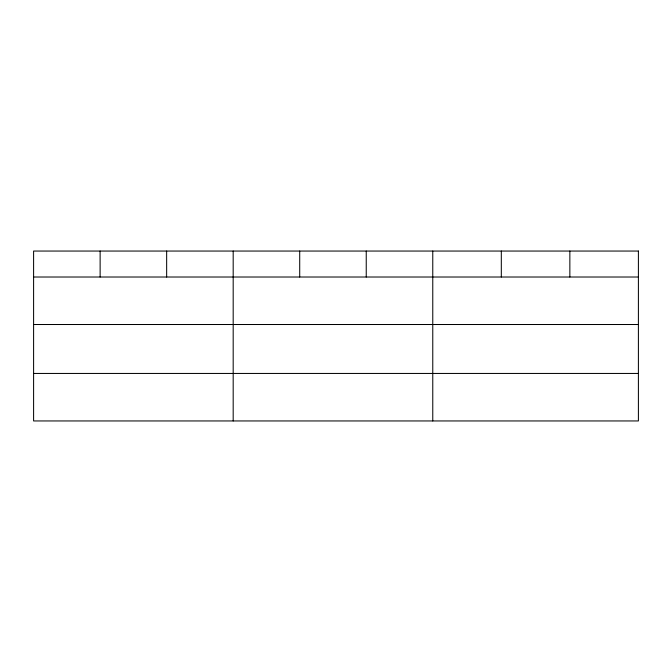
<?xml version="1.0" encoding="UTF-8"?>
<svg xmlns="http://www.w3.org/2000/svg" width="672" height="672" viewBox="0 0 672 672"><rect width="100%" height="100%" fill="white"/><g stroke="black" fill="none" stroke-linecap="round" stroke-linejoin="round"><path stroke-width="1.01" d="M33.6 277.015L638.4 277.015M33.6 324.509L638.4 324.509M33.6 373.447L638.4 373.447M569.856 251.051L569.856 277.015M501.312 251.051L501.312 277.015M432.768 251.051L432.768 420.949M366.24 251.051L366.24 277.015M299.712 251.051L299.712 277.015M233.184 251.051L233.184 420.949M166.656 251.051L166.656 277.015M100.128 251.051L100.128 277.015M638.4 251.051L33.6 251.051L33.6 420.949L638.4 420.949L638.4 251.051"/></g></svg>
